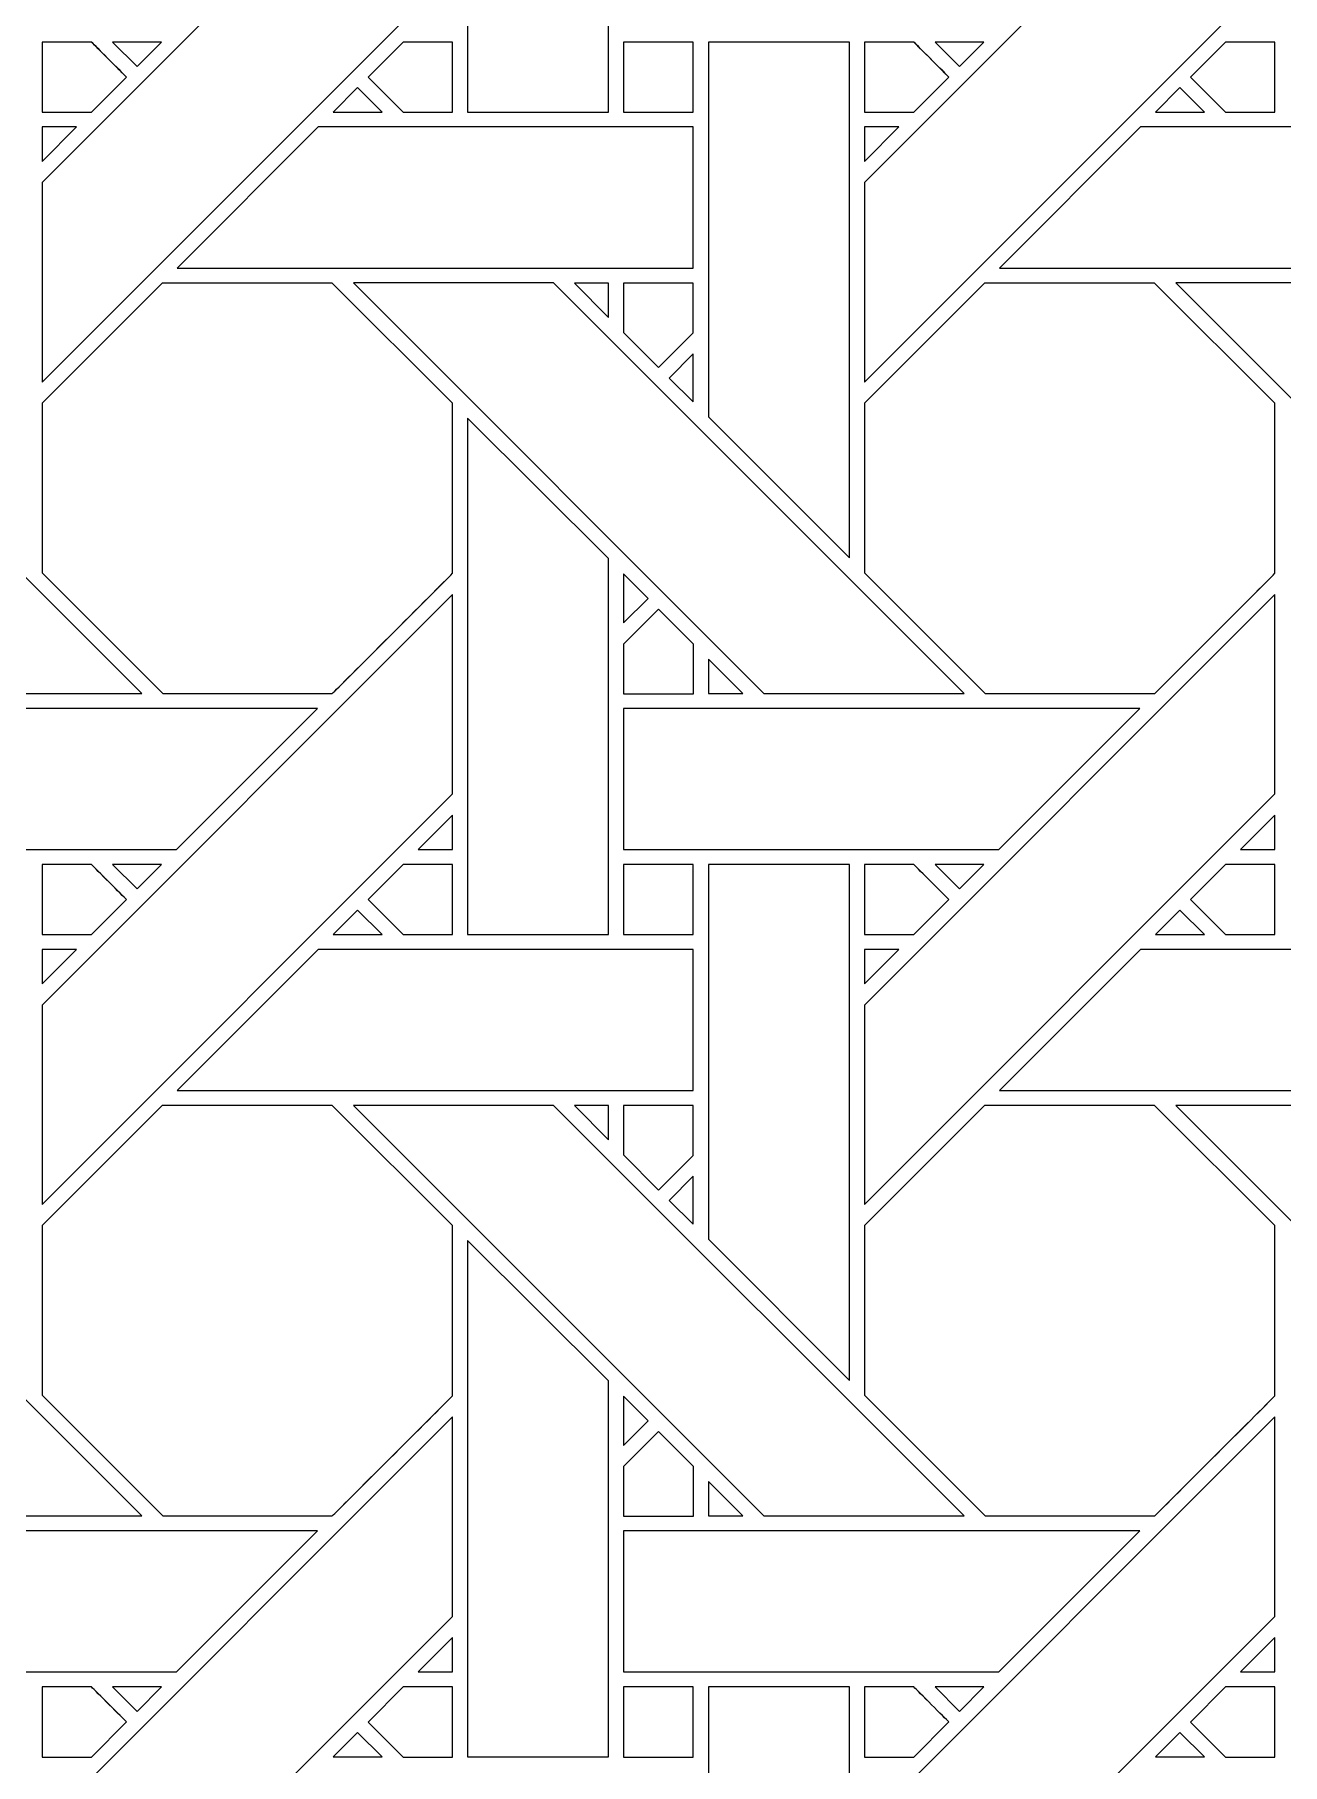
# Model space of a CAD drawing. Header units: inches. Extents: x 3.4 to 21.4, y 0.1 to 18.1.
# Drawn here: x 9.766 to 11.205, y 4.302 to 6.298 of the extents above; entities that cross this region are included whole.
import ezdxf

# ---------------------------------------------------------------- set-up
doc = ezdxf.new("R2010")
doc.units = ezdxf.units.IN
doc.header["$MEASUREMENT"] = 0
doc.layers.add('Design', color=7, linetype='Continuous', lineweight=0)

msp = doc.modelspace()

# ---------------------------------------------------------------- linework, layer by layer
at = {"layer": 'Design'}
for points, knots in [([(12.3829, 18.0948), (7.4123, 18.0948), (3.3829, 14.0653), (3.3829, 9.0948), (3.3829, 4.1242), (7.4123, 0.0948), (12.3829, 0.0948), (17.3534, 0.0948), (21.3829, 4.1242), (21.3829, 9.0948), (21.3829, 14.0653), (17.3534, 18.0948), (12.3829, 18.0948)], [0, 0, 0, 0, 1, 1, 1, 2, 2, 2, 3, 3, 3, 4, 4, 4, 4]), ([(12.3829, 17.2202), (7.8953, 17.2202), (4.2574, 13.5823), (4.2574, 9.0948), (4.2574, 4.6072), (7.8953, 0.9693), (12.3829, 0.9693), (16.8704, 0.9693), (20.5083, 4.6072), (20.5083, 9.0948), (20.5083, 13.5823), (16.8704, 17.2202), (12.3829, 17.2202)], [0, 0, 0, 0, 1, 1, 1, 2, 2, 2, 3, 3, 3, 4, 4, 4, 4]), ([(10.4278, 6.6419), (10.4278, 6.6419), (10.4278, 6.2082), (10.4278, 6.2082), (10.4278, 6.2082), (10.265, 6.2082), (10.265, 6.2082), (10.265, 6.2082), (10.265, 6.8041), (10.265, 6.8041), (10.265, 6.8041), (10.4278, 6.6419), (10.4278, 6.6419)], [0, 0, 0, 0, 1, 1, 1, 2, 2, 2, 3, 3, 3, 4, 4, 4, 4]), ([(9.7742, 6.1269), (9.7742, 6.1269), (10.2479, 6.6005), (10.2479, 6.6005), (10.2479, 6.6005), (10.2479, 6.3705), (10.2479, 6.3705), (10.2479, 6.3705), (9.7742, 5.8968), (9.7742, 5.8968), (9.7742, 5.8968), (9.7742, 6.1269), (9.7742, 6.1269)], [0, 0, 0, 0, 1, 1, 1, 2, 2, 2, 3, 3, 3, 4, 4, 4, 4]), ([(10.7229, 6.1269), (10.7229, 6.1269), (11.1966, 6.6005), (11.1966, 6.6005), (11.1966, 6.6005), (11.1966, 6.3705), (11.1966, 6.3705), (11.1966, 6.3705), (10.7229, 5.8968), (10.7229, 5.8968), (10.7229, 5.8968), (10.7229, 6.1269), (10.7229, 6.1269)], [0, 0, 0, 0, 1, 1, 1, 2, 2, 2, 3, 3, 3, 4, 4, 4, 4]), ([(9.7742, 6.2082), (9.7742, 6.2082), (9.7742, 6.289), (9.7742, 6.289), (9.7742, 6.289), (9.8313, 6.289), (9.8313, 6.289), (9.8364, 6.2839), (9.8672, 6.2531), (9.8716, 6.2486), (9.8716, 6.2486), (9.8312, 6.2082), (9.8312, 6.2082), (9.8312, 6.2082), (9.7742, 6.2082), (9.7742, 6.2082)], [0, 0, 0, 0, 1, 1, 1, 2, 2, 2, 3, 3, 3, 4, 4, 4, 5, 5, 5, 5]), ([(9.7742, 6.289), (9.7742, 6.289), (9.8313, 6.289), (9.8313, 6.289), (9.8369, 6.2834), (9.8716, 6.2486), (9.8716, 6.2486), (9.8716, 6.2486), (9.8312, 6.2082), (9.8312, 6.2082), (9.8312, 6.2082), (9.7742, 6.2082), (9.7742, 6.2082), (9.7742, 6.2082), (9.7742, 6.289), (9.7742, 6.289)], [0, 0, 0, 0, 1, 1, 1, 2, 2, 2, 3, 3, 3, 4, 4, 4, 5, 5, 5, 5]), ([(9.9121, 6.289), (9.9121, 6.289), (9.8838, 6.2608), (9.8838, 6.2608), (9.8838, 6.2608), (9.8556, 6.289), (9.8556, 6.289), (9.8556, 6.289), (9.9121, 6.289), (9.9121, 6.289)], [0, 0, 0, 0, 1, 1, 1, 2, 2, 2, 3, 3, 3, 3]), ([(10.1907, 6.2082), (10.1907, 6.2082), (10.1504, 6.2486), (10.1504, 6.2486), (10.1504, 6.2486), (10.1908, 6.289), (10.1908, 6.289), (10.1908, 6.289), (10.2479, 6.289), (10.2479, 6.289), (10.2479, 6.289), (10.2479, 6.2082), (10.2479, 6.2082), (10.2479, 6.2082), (10.1907, 6.2082), (10.1907, 6.2082)], [0, 0, 0, 0, 1, 1, 1, 2, 2, 2, 3, 3, 3, 4, 4, 4, 5, 5, 5, 5]), ([(10.1504, 6.2486), (10.1504, 6.2486), (10.1908, 6.289), (10.1908, 6.289), (10.1908, 6.289), (10.2479, 6.289), (10.2479, 6.289), (10.2479, 6.289), (10.2479, 6.2082), (10.2479, 6.2082), (10.2479, 6.2082), (10.1907, 6.2082), (10.1907, 6.2082), (10.1907, 6.2082), (10.1504, 6.2486), (10.1504, 6.2486)], [0, 0, 0, 0, 1, 1, 1, 2, 2, 2, 3, 3, 3, 4, 4, 4, 5, 5, 5, 5]), ([(10.4451, 6.2082), (10.4451, 6.2082), (10.4451, 6.289), (10.4451, 6.289), (10.4451, 6.289), (10.5253, 6.289), (10.5253, 6.289), (10.5253, 6.289), (10.5253, 6.2082), (10.5253, 6.2082), (10.5253, 6.2082), (10.4451, 6.2082), (10.4451, 6.2082)], [0, 0, 0, 0, 1, 1, 1, 2, 2, 2, 3, 3, 3, 4, 4, 4, 4]), ([(10.4451, 6.289), (10.4451, 6.289), (10.5253, 6.289), (10.5253, 6.289), (10.5253, 6.289), (10.5253, 6.2082), (10.5253, 6.2082), (10.5253, 6.2082), (10.4451, 6.2082), (10.4451, 6.2082), (10.4451, 6.2082), (10.4451, 6.289), (10.4451, 6.289)], [0, 0, 0, 0, 1, 1, 1, 2, 2, 2, 3, 3, 3, 4, 4, 4, 4]), ([(10.7058, 6.289), (10.7058, 6.289), (10.7058, 5.6939), (10.7058, 5.6939), (10.7058, 5.6939), (10.5429, 5.8568), (10.5429, 5.8568), (10.5429, 5.8568), (10.5429, 6.289), (10.5429, 6.289), (10.5429, 6.289), (10.7058, 6.289), (10.7058, 6.289)], [0, 0, 0, 0, 1, 1, 1, 2, 2, 2, 3, 3, 3, 4, 4, 4, 4]), ([(10.78, 6.289), (10.7851, 6.2839), (10.8159, 6.2531), (10.8203, 6.2486), (10.8203, 6.2486), (10.7799, 6.2082), (10.7799, 6.2082), (10.7799, 6.2082), (10.7229, 6.2082), (10.7229, 6.2082), (10.7229, 6.2082), (10.7229, 6.289), (10.7229, 6.289), (10.7229, 6.289), (10.78, 6.289), (10.78, 6.289)], [0, 0, 0, 0, 1, 1, 1, 2, 2, 2, 3, 3, 3, 4, 4, 4, 5, 5, 5, 5]), ([(10.7229, 6.289), (10.7229, 6.289), (10.78, 6.289), (10.78, 6.289), (10.7855, 6.2835), (10.8203, 6.2486), (10.8203, 6.2486), (10.8203, 6.2486), (10.7799, 6.2082), (10.7799, 6.2082), (10.7799, 6.2082), (10.7229, 6.2082), (10.7229, 6.2082), (10.7229, 6.2082), (10.7229, 6.289), (10.7229, 6.289)], [0, 0, 0, 0, 1, 1, 1, 2, 2, 2, 3, 3, 3, 4, 4, 4, 5, 5, 5, 5]), ([(10.8608, 6.289), (10.8608, 6.289), (10.8325, 6.2608), (10.8325, 6.2608), (10.8325, 6.2608), (10.8044, 6.289), (10.8044, 6.289), (10.8044, 6.289), (10.8608, 6.289), (10.8608, 6.289)], [0, 0, 0, 0, 1, 1, 1, 2, 2, 2, 3, 3, 3, 3]), ([(11.1395, 6.2082), (11.1395, 6.2082), (11.0991, 6.2486), (11.0991, 6.2486), (11.0991, 6.2486), (11.1396, 6.289), (11.1396, 6.289), (11.1396, 6.289), (11.1966, 6.289), (11.1966, 6.289), (11.1966, 6.289), (11.1966, 6.2082), (11.1966, 6.2082), (11.1966, 6.2082), (11.1395, 6.2082), (11.1395, 6.2082)], [0, 0, 0, 0, 1, 1, 1, 2, 2, 2, 3, 3, 3, 4, 4, 4, 5, 5, 5, 5]), ([(11.0991, 6.2486), (11.0991, 6.2486), (11.1396, 6.289), (11.1396, 6.289), (11.1396, 6.289), (11.1966, 6.289), (11.1966, 6.289), (11.1966, 6.289), (11.1966, 6.2082), (11.1966, 6.2082), (11.1966, 6.2082), (11.1395, 6.2082), (11.1395, 6.2082), (11.1395, 6.2082), (11.0991, 6.2486), (11.0991, 6.2486)], [0, 0, 0, 0, 1, 1, 1, 2, 2, 2, 3, 3, 3, 4, 4, 4, 5, 5, 5, 5]), ([(10.1666, 6.2082), (10.1666, 6.2082), (10.11, 6.2082), (10.11, 6.2082), (10.11, 6.2082), (10.1383, 6.2365), (10.1383, 6.2365), (10.1383, 6.2365), (10.1666, 6.2082), (10.1666, 6.2082)], [0, 0, 0, 0, 1, 1, 1, 2, 2, 2, 3, 3, 3, 3]), ([(11.1153, 6.2082), (11.1153, 6.2082), (11.0588, 6.2082), (11.0588, 6.2082), (11.0588, 6.2082), (11.087, 6.2365), (11.087, 6.2365), (11.087, 6.2365), (11.1153, 6.2082), (11.1153, 6.2082)], [0, 0, 0, 0, 1, 1, 1, 2, 2, 2, 3, 3, 3, 3]), ([(9.8141, 6.1911), (9.8141, 6.1911), (9.7742, 6.1513), (9.7742, 6.1513), (9.7742, 6.1513), (9.7742, 6.1911), (9.7742, 6.1911), (9.7742, 6.1911), (9.8141, 6.1911), (9.8141, 6.1911)], [0, 0, 0, 0, 1, 1, 1, 2, 2, 2, 3, 3, 3, 3]), ([(10.0929, 6.1911), (10.0929, 6.1911), (10.5253, 6.1911), (10.5253, 6.1911), (10.5253, 6.1911), (10.5253, 6.0283), (10.5253, 6.0283), (10.5253, 6.0283), (9.9301, 6.0283), (9.9301, 6.0283), (9.9301, 6.0283), (10.0929, 6.1911), (10.0929, 6.1911)], [0, 0, 0, 0, 1, 1, 1, 2, 2, 2, 3, 3, 3, 4, 4, 4, 4]), ([(10.7628, 6.1911), (10.7628, 6.1911), (10.7229, 6.1513), (10.7229, 6.1513), (10.7229, 6.1513), (10.7229, 6.1911), (10.7229, 6.1911), (10.7229, 6.1911), (10.7628, 6.1911), (10.7628, 6.1911)], [0, 0, 0, 0, 1, 1, 1, 2, 2, 2, 3, 3, 3, 3]), ([(11.0416, 6.1911), (11.0416, 6.1911), (11.4741, 6.1911), (11.4741, 6.1911), (11.4741, 6.1911), (11.4741, 6.0283), (11.4741, 6.0283), (11.4741, 6.0283), (10.8788, 6.0283), (10.8788, 6.0283), (10.8788, 6.0283), (11.0416, 6.1911), (11.0416, 6.1911)], [0, 0, 0, 0, 1, 1, 1, 2, 2, 2, 3, 3, 3, 4, 4, 4, 4]), ([(9.1846, 6.0112), (9.1846, 6.0112), (9.4156, 6.0112), (9.4156, 6.0112), (9.4156, 6.0112), (9.8892, 5.5375), (9.8892, 5.5375), (9.8892, 5.5375), (9.6582, 5.5375), (9.6582, 5.5375), (9.6582, 5.5375), (9.1846, 6.0112), (9.1846, 6.0112)], [0, 0, 0, 0, 1, 1, 1, 2, 2, 2, 3, 3, 3, 4, 4, 4, 4]), ([(10.1091, 5.5375), (10.1091, 5.5375), (9.9134, 5.5375), (9.9134, 5.5375), (9.9134, 5.5375), (9.7742, 5.6767), (9.7742, 5.6767), (9.7742, 5.6767), (9.7742, 5.8724), (9.7742, 5.8724), (9.7742, 5.8724), (9.9129, 6.0111), (9.9129, 6.0111), (9.9129, 6.0111), (10.1091, 6.0111), (10.1091, 6.0111), (10.1091, 6.0111), (10.2478, 5.8724), (10.2478, 5.8724), (10.2478, 5.8724), (10.2478, 5.6762), (10.2478, 5.6762), (10.23, 5.6582), (10.1181, 5.5465), (10.1091, 5.5375)], [0, 0, 0, 0, 1, 1, 1, 2, 2, 2, 3, 3, 3, 4, 4, 4, 5, 5, 5, 6, 6, 6, 7, 7, 7, 8, 8, 8, 8]), ([(9.7742, 5.6767), (9.7742, 5.6767), (9.7742, 5.8724), (9.7742, 5.8724), (9.7742, 5.8724), (9.9129, 6.0111), (9.9129, 6.0111), (9.9129, 6.0111), (10.1091, 6.0111), (10.1091, 6.0111), (10.1091, 6.0111), (10.2478, 5.8724), (10.2478, 5.8724), (10.2478, 5.8724), (10.2478, 5.6762), (10.2478, 5.6762), (10.2297, 5.6579), (10.1178, 5.5462), (10.1091, 5.5375), (10.1091, 5.5375), (9.9134, 5.5375), (9.9134, 5.5375), (9.9134, 5.5375), (9.7742, 5.6767), (9.7742, 5.6767)], [0, 0, 0, 0, 1, 1, 1, 2, 2, 2, 3, 3, 3, 4, 4, 4, 5, 5, 5, 6, 6, 6, 7, 7, 7, 8, 8, 8, 8]), ([(10.1334, 6.0112), (10.1334, 6.0112), (10.3643, 6.0112), (10.3643, 6.0112), (10.3643, 6.0112), (10.838, 5.5375), (10.838, 5.5375), (10.838, 5.5375), (10.6069, 5.5375), (10.6069, 5.5375), (10.6069, 5.5375), (10.1334, 6.0112), (10.1334, 6.0112)], [0, 0, 0, 0, 1, 1, 1, 2, 2, 2, 3, 3, 3, 4, 4, 4, 4]), ([(10.4279, 6.0111), (10.4279, 6.0111), (10.4279, 5.9713), (10.4279, 5.9713), (10.4279, 5.9713), (10.3884, 6.0111), (10.3884, 6.0111), (10.3884, 6.0111), (10.4279, 6.0111), (10.4279, 6.0111)], [0, 0, 0, 0, 1, 1, 1, 2, 2, 2, 3, 3, 3, 3]), ([(10.5253, 6.0111), (10.5253, 6.0111), (10.5253, 5.9535), (10.5253, 5.9535), (10.5253, 5.9535), (10.4854, 5.9136), (10.4854, 5.9136), (10.4854, 5.9136), (10.445, 5.9539), (10.445, 5.9539), (10.445, 5.9539), (10.445, 6.0111), (10.445, 6.0111), (10.445, 6.0111), (10.5253, 6.0111), (10.5253, 6.0111)], [0, 0, 0, 0, 1, 1, 1, 2, 2, 2, 3, 3, 3, 4, 4, 4, 5, 5, 5, 5]), ([(10.4854, 5.9136), (10.4854, 5.9136), (10.445, 5.9539), (10.445, 5.9539), (10.445, 5.9539), (10.445, 6.0111), (10.445, 6.0111), (10.445, 6.0111), (10.5253, 6.0111), (10.5253, 6.0111), (10.5253, 6.0111), (10.5253, 5.9535), (10.5253, 5.9535), (10.5253, 5.9535), (10.4854, 5.9136), (10.4854, 5.9136)], [0, 0, 0, 0, 1, 1, 1, 2, 2, 2, 3, 3, 3, 4, 4, 4, 5, 5, 5, 5]), ([(10.8616, 6.0111), (10.8616, 6.0111), (11.0578, 6.0111), (11.0578, 6.0111), (11.0578, 6.0111), (11.1966, 5.8724), (11.1966, 5.8724), (11.1966, 5.8724), (11.1966, 5.6762), (11.1966, 5.6762), (11.1788, 5.6582), (11.0669, 5.5465), (11.0579, 5.5375), (11.0579, 5.5375), (10.8622, 5.5375), (10.8622, 5.5375), (10.8622, 5.5375), (10.7229, 5.6767), (10.7229, 5.6767), (10.7229, 5.6767), (10.7229, 5.8724), (10.7229, 5.8724), (10.7229, 5.8724), (10.8616, 6.0111), (10.8616, 6.0111)], [0, 0, 0, 0, 1, 1, 1, 2, 2, 2, 3, 3, 3, 4, 4, 4, 5, 5, 5, 6, 6, 6, 7, 7, 7, 8, 8, 8, 8]), ([(10.7229, 5.6767), (10.7229, 5.6767), (10.7229, 5.8724), (10.7229, 5.8724), (10.7229, 5.8724), (10.8616, 6.0111), (10.8616, 6.0111), (10.8616, 6.0111), (11.0578, 6.0111), (11.0578, 6.0111), (11.0578, 6.0111), (11.1966, 5.8724), (11.1966, 5.8724), (11.1966, 5.8724), (11.1966, 5.6762), (11.1966, 5.6762), (11.1784, 5.6579), (11.0666, 5.5462), (11.0579, 5.5375), (11.0579, 5.5375), (10.8622, 5.5375), (10.8622, 5.5375), (10.8622, 5.5375), (10.7229, 5.6767), (10.7229, 5.6767)], [0, 0, 0, 0, 1, 1, 1, 2, 2, 2, 3, 3, 3, 4, 4, 4, 5, 5, 5, 6, 6, 6, 7, 7, 7, 8, 8, 8, 8]), ([(11.0821, 6.0112), (11.0821, 6.0112), (11.313, 6.0112), (11.313, 6.0112), (11.313, 6.0112), (11.7867, 5.5375), (11.7867, 5.5375), (11.7867, 5.5375), (11.5556, 5.5375), (11.5556, 5.5375), (11.5556, 5.5375), (11.0821, 6.0112), (11.0821, 6.0112)], [0, 0, 0, 0, 1, 1, 1, 2, 2, 2, 3, 3, 3, 4, 4, 4, 4]), ([(10.5253, 5.9293), (10.5253, 5.9293), (10.5253, 5.8741), (10.5253, 5.8741), (10.5253, 5.8741), (10.4976, 5.9015), (10.4976, 5.9015), (10.4976, 5.9015), (10.5253, 5.9293), (10.5253, 5.9293)], [0, 0, 0, 0, 1, 1, 1, 2, 2, 2, 3, 3, 3, 3]), ([(10.4278, 5.6932), (10.4278, 5.6932), (10.4278, 5.2595), (10.4278, 5.2595), (10.4278, 5.2595), (10.265, 5.2595), (10.265, 5.2595), (10.265, 5.2595), (10.265, 5.8553), (10.265, 5.8553), (10.265, 5.8553), (10.4278, 5.6932), (10.4278, 5.6932)], [0, 0, 0, 0, 1, 1, 1, 2, 2, 2, 3, 3, 3, 4, 4, 4, 4]), ([(10.4451, 5.6189), (10.4451, 5.6189), (10.4451, 5.6757), (10.4451, 5.6757), (10.4451, 5.6757), (10.4733, 5.6471), (10.4733, 5.6471), (10.4733, 5.6471), (10.4451, 5.6189), (10.4451, 5.6189)], [0, 0, 0, 0, 1, 1, 1, 2, 2, 2, 3, 3, 3, 3]), ([(9.7742, 5.1782), (9.7742, 5.1782), (10.2479, 5.6518), (10.2479, 5.6518), (10.2479, 5.6518), (10.2479, 5.4217), (10.2479, 5.4217), (10.2479, 5.4217), (9.7742, 4.9481), (9.7742, 4.9481), (9.7742, 4.9481), (9.7742, 5.1782), (9.7742, 5.1782)], [0, 0, 0, 0, 1, 1, 1, 2, 2, 2, 3, 3, 3, 4, 4, 4, 4]), ([(10.7229, 5.1782), (10.7229, 5.1782), (11.1966, 5.6518), (11.1966, 5.6518), (11.1966, 5.6518), (11.1966, 5.4217), (11.1966, 5.4217), (11.1966, 5.4217), (10.7229, 4.9481), (10.7229, 4.9481), (10.7229, 4.9481), (10.7229, 5.1782), (10.7229, 5.1782)], [0, 0, 0, 0, 1, 1, 1, 2, 2, 2, 3, 3, 3, 4, 4, 4, 4]), ([(10.4451, 5.5372), (10.4451, 5.5372), (10.4451, 5.5945), (10.4451, 5.5945), (10.4451, 5.5945), (10.4854, 5.6349), (10.4854, 5.6349), (10.4854, 5.6349), (10.5257, 5.5945), (10.5257, 5.5945), (10.5257, 5.5945), (10.5257, 5.5372), (10.5257, 5.5372), (10.5257, 5.5372), (10.4451, 5.5372), (10.4451, 5.5372)], [0, 0, 0, 0, 1, 1, 1, 2, 2, 2, 3, 3, 3, 4, 4, 4, 5, 5, 5, 5]), ([(10.4451, 5.5372), (10.4451, 5.5372), (10.4451, 5.5945), (10.4451, 5.5945), (10.4451, 5.5945), (10.4854, 5.6349), (10.4854, 5.6349), (10.4854, 5.6349), (10.5257, 5.5945), (10.5257, 5.5945), (10.5257, 5.5945), (10.5257, 5.5372), (10.5257, 5.5372), (10.5257, 5.5372), (10.4451, 5.5372), (10.4451, 5.5372)], [0, 0, 0, 0, 1, 1, 1, 2, 2, 2, 3, 3, 3, 4, 4, 4, 5, 5, 5, 5]), ([(10.5827, 5.5375), (10.5827, 5.5375), (10.543, 5.5375), (10.543, 5.5375), (10.543, 5.5375), (10.543, 5.5773), (10.543, 5.5773), (10.543, 5.5773), (10.5827, 5.5375), (10.5827, 5.5375)], [0, 0, 0, 0, 1, 1, 1, 2, 2, 2, 3, 3, 3, 3]), ([(9.4964, 5.3576), (9.4964, 5.3576), (9.4964, 5.5202), (9.4964, 5.5202), (9.4964, 5.5202), (10.0921, 5.5202), (10.0921, 5.5202), (10.0921, 5.5202), (9.9293, 5.3576), (9.9293, 5.3576), (9.9293, 5.3576), (9.4964, 5.3576), (9.4964, 5.3576)], [0, 0, 0, 0, 1, 1, 1, 2, 2, 2, 3, 3, 3, 4, 4, 4, 4]), ([(10.4451, 5.3576), (10.4451, 5.3576), (10.4451, 5.5202), (10.4451, 5.5202), (10.4451, 5.5202), (11.0408, 5.5202), (11.0408, 5.5202), (11.0408, 5.5202), (10.8781, 5.3576), (10.8781, 5.3576), (10.8781, 5.3576), (10.4451, 5.3576), (10.4451, 5.3576)], [0, 0, 0, 0, 1, 1, 1, 2, 2, 2, 3, 3, 3, 4, 4, 4, 4]), ([(10.2081, 5.3576), (10.2081, 5.3576), (10.2479, 5.3973), (10.2479, 5.3973), (10.2479, 5.3973), (10.2479, 5.3576), (10.2479, 5.3576), (10.2479, 5.3576), (10.2081, 5.3576), (10.2081, 5.3576)], [0, 0, 0, 0, 1, 1, 1, 2, 2, 2, 3, 3, 3, 3]), ([(11.1568, 5.3576), (11.1568, 5.3576), (11.1966, 5.3973), (11.1966, 5.3973), (11.1966, 5.3973), (11.1966, 5.3576), (11.1966, 5.3576), (11.1966, 5.3576), (11.1568, 5.3576), (11.1568, 5.3576)], [0, 0, 0, 0, 1, 1, 1, 2, 2, 2, 3, 3, 3, 3]), ([(9.7742, 5.2595), (9.7742, 5.2595), (9.7742, 5.3403), (9.7742, 5.3403), (9.7742, 5.3403), (9.8313, 5.3403), (9.8313, 5.3403), (9.8364, 5.3351), (9.8672, 5.3043), (9.8716, 5.2999), (9.8716, 5.2999), (9.8312, 5.2595), (9.8312, 5.2595), (9.8312, 5.2595), (9.7742, 5.2595), (9.7742, 5.2595)], [0, 0, 0, 0, 1, 1, 1, 2, 2, 2, 3, 3, 3, 4, 4, 4, 5, 5, 5, 5]), ([(9.8716, 5.2999), (9.8716, 5.2999), (9.8312, 5.2595), (9.8312, 5.2595), (9.8312, 5.2595), (9.7742, 5.2595), (9.7742, 5.2595), (9.7742, 5.2595), (9.7742, 5.3403), (9.7742, 5.3403), (9.7742, 5.3403), (9.8313, 5.3403), (9.8313, 5.3403), (9.8366, 5.3349), (9.8674, 5.3041), (9.8716, 5.2999)], [0, 0, 0, 0, 1, 1, 1, 2, 2, 2, 3, 3, 3, 4, 4, 4, 5, 5, 5, 5]), ([(9.8556, 5.3403), (9.8556, 5.3403), (9.9121, 5.3403), (9.9121, 5.3403), (9.9121, 5.3403), (9.8838, 5.3121), (9.8838, 5.3121), (9.8838, 5.3121), (9.8556, 5.3403), (9.8556, 5.3403)], [0, 0, 0, 0, 1, 1, 1, 2, 2, 2, 3, 3, 3, 3]), ([(10.1907, 5.2595), (10.1907, 5.2595), (10.1504, 5.2998), (10.1504, 5.2998), (10.1504, 5.2998), (10.1908, 5.3403), (10.1908, 5.3403), (10.1908, 5.3403), (10.2479, 5.3403), (10.2479, 5.3403), (10.2479, 5.3403), (10.2479, 5.2595), (10.2479, 5.2595), (10.2479, 5.2595), (10.1907, 5.2595), (10.1907, 5.2595)], [0, 0, 0, 0, 1, 1, 1, 2, 2, 2, 3, 3, 3, 4, 4, 4, 5, 5, 5, 5]), ([(10.1504, 5.2998), (10.1504, 5.2998), (10.1908, 5.3403), (10.1908, 5.3403), (10.1908, 5.3403), (10.2479, 5.3403), (10.2479, 5.3403), (10.2479, 5.3403), (10.2479, 5.2595), (10.2479, 5.2595), (10.2479, 5.2595), (10.1907, 5.2595), (10.1907, 5.2595), (10.1907, 5.2595), (10.1504, 5.2998), (10.1504, 5.2998)], [0, 0, 0, 0, 1, 1, 1, 2, 2, 2, 3, 3, 3, 4, 4, 4, 5, 5, 5, 5]), ([(10.4451, 5.2595), (10.4451, 5.2595), (10.4451, 5.3403), (10.4451, 5.3403), (10.4451, 5.3403), (10.5253, 5.3403), (10.5253, 5.3403), (10.5253, 5.3403), (10.5253, 5.2595), (10.5253, 5.2595), (10.5253, 5.2595), (10.4451, 5.2595), (10.4451, 5.2595)], [0, 0, 0, 0, 1, 1, 1, 2, 2, 2, 3, 3, 3, 4, 4, 4, 4]), ([(10.4451, 5.3403), (10.4451, 5.3403), (10.5253, 5.3403), (10.5253, 5.3403), (10.5253, 5.3403), (10.5253, 5.2595), (10.5253, 5.2595), (10.5253, 5.2595), (10.4451, 5.2595), (10.4451, 5.2595), (10.4451, 5.2595), (10.4451, 5.3403), (10.4451, 5.3403)], [0, 0, 0, 0, 1, 1, 1, 2, 2, 2, 3, 3, 3, 4, 4, 4, 4]), ([(10.7058, 5.3403), (10.7058, 5.3403), (10.7058, 4.7452), (10.7058, 4.7452), (10.7058, 4.7452), (10.5429, 4.9081), (10.5429, 4.9081), (10.5429, 4.9081), (10.5429, 5.3403), (10.5429, 5.3403), (10.5429, 5.3403), (10.7058, 5.3403), (10.7058, 5.3403)], [0, 0, 0, 0, 1, 1, 1, 2, 2, 2, 3, 3, 3, 4, 4, 4, 4]), ([(10.78, 5.3403), (10.7851, 5.3351), (10.8159, 5.3043), (10.8203, 5.2999), (10.8203, 5.2999), (10.7799, 5.2595), (10.7799, 5.2595), (10.7799, 5.2595), (10.7229, 5.2595), (10.7229, 5.2595), (10.7229, 5.2595), (10.7229, 5.3403), (10.7229, 5.3403), (10.7229, 5.3403), (10.78, 5.3403), (10.78, 5.3403)], [0, 0, 0, 0, 1, 1, 1, 2, 2, 2, 3, 3, 3, 4, 4, 4, 5, 5, 5, 5]), ([(10.8203, 5.2999), (10.8203, 5.2999), (10.7799, 5.2595), (10.7799, 5.2595), (10.7799, 5.2595), (10.7229, 5.2595), (10.7229, 5.2595), (10.7229, 5.2595), (10.7229, 5.3403), (10.7229, 5.3403), (10.7229, 5.3403), (10.78, 5.3403), (10.78, 5.3403), (10.7852, 5.3351), (10.816, 5.3042), (10.8203, 5.2999)], [0, 0, 0, 0, 1, 1, 1, 2, 2, 2, 3, 3, 3, 4, 4, 4, 5, 5, 5, 5]), ([(10.8044, 5.3403), (10.8044, 5.3403), (10.8608, 5.3403), (10.8608, 5.3403), (10.8608, 5.3403), (10.8325, 5.3121), (10.8325, 5.3121), (10.8325, 5.3121), (10.8044, 5.3403), (10.8044, 5.3403)], [0, 0, 0, 0, 1, 1, 1, 2, 2, 2, 3, 3, 3, 3]), ([(11.1395, 5.2595), (11.1395, 5.2595), (11.0991, 5.2998), (11.0991, 5.2998), (11.0991, 5.2998), (11.1396, 5.3403), (11.1396, 5.3403), (11.1396, 5.3403), (11.1966, 5.3403), (11.1966, 5.3403), (11.1966, 5.3403), (11.1966, 5.2595), (11.1966, 5.2595), (11.1966, 5.2595), (11.1395, 5.2595), (11.1395, 5.2595)], [0, 0, 0, 0, 1, 1, 1, 2, 2, 2, 3, 3, 3, 4, 4, 4, 5, 5, 5, 5]), ([(11.0991, 5.2998), (11.0991, 5.2998), (11.1396, 5.3403), (11.1396, 5.3403), (11.1396, 5.3403), (11.1966, 5.3403), (11.1966, 5.3403), (11.1966, 5.3403), (11.1966, 5.2595), (11.1966, 5.2595), (11.1966, 5.2595), (11.1395, 5.2595), (11.1395, 5.2595), (11.1395, 5.2595), (11.0991, 5.2998), (11.0991, 5.2998)], [0, 0, 0, 0, 1, 1, 1, 2, 2, 2, 3, 3, 3, 4, 4, 4, 5, 5, 5, 5]), ([(10.1666, 5.2595), (10.1666, 5.2595), (10.11, 5.2595), (10.11, 5.2595), (10.11, 5.2595), (10.1383, 5.2878), (10.1383, 5.2878), (10.1383, 5.2878), (10.1666, 5.2595), (10.1666, 5.2595)], [0, 0, 0, 0, 1, 1, 1, 2, 2, 2, 3, 3, 3, 3]), ([(11.1153, 5.2595), (11.1153, 5.2595), (11.0588, 5.2595), (11.0588, 5.2595), (11.0588, 5.2595), (11.087, 5.2878), (11.087, 5.2878), (11.087, 5.2878), (11.1153, 5.2595), (11.1153, 5.2595)], [0, 0, 0, 0, 1, 1, 1, 2, 2, 2, 3, 3, 3, 3]), ([(9.8141, 5.2424), (9.8141, 5.2424), (9.7742, 5.2025), (9.7742, 5.2025), (9.7742, 5.2025), (9.7742, 5.2424), (9.7742, 5.2424), (9.7742, 5.2424), (9.8141, 5.2424), (9.8141, 5.2424)], [0, 0, 0, 0, 1, 1, 1, 2, 2, 2, 3, 3, 3, 3]), ([(9.9301, 5.0795), (9.9301, 5.0795), (10.0929, 5.2424), (10.0929, 5.2424), (10.0929, 5.2424), (10.5253, 5.2424), (10.5253, 5.2424), (10.5253, 5.2424), (10.5253, 5.0795), (10.5253, 5.0795), (10.5253, 5.0795), (9.9301, 5.0795), (9.9301, 5.0795)], [0, 0, 0, 0, 1, 1, 1, 2, 2, 2, 3, 3, 3, 4, 4, 4, 4]), ([(10.7628, 5.2424), (10.7628, 5.2424), (10.7229, 5.2025), (10.7229, 5.2025), (10.7229, 5.2025), (10.7229, 5.2424), (10.7229, 5.2424), (10.7229, 5.2424), (10.7628, 5.2424), (10.7628, 5.2424)], [0, 0, 0, 0, 1, 1, 1, 2, 2, 2, 3, 3, 3, 3]), ([(10.8788, 5.0795), (10.8788, 5.0795), (11.0416, 5.2424), (11.0416, 5.2424), (11.0416, 5.2424), (11.4741, 5.2424), (11.4741, 5.2424), (11.4741, 5.2424), (11.4741, 5.0795), (11.4741, 5.0795), (11.4741, 5.0795), (10.8788, 5.0795), (10.8788, 5.0795)], [0, 0, 0, 0, 1, 1, 1, 2, 2, 2, 3, 3, 3, 4, 4, 4, 4]), ([(9.1846, 5.0624), (9.1846, 5.0624), (9.4156, 5.0624), (9.4156, 5.0624), (9.4156, 5.0624), (9.8892, 4.5888), (9.8892, 4.5888), (9.8892, 4.5888), (9.6582, 4.5888), (9.6582, 4.5888), (9.6582, 4.5888), (9.1846, 5.0624), (9.1846, 5.0624)], [0, 0, 0, 0, 1, 1, 1, 2, 2, 2, 3, 3, 3, 4, 4, 4, 4]), ([(10.1091, 4.5888), (10.1091, 4.5888), (9.9134, 4.5888), (9.9134, 4.5888), (9.9134, 4.5888), (9.7742, 4.728), (9.7742, 4.728), (9.7742, 4.728), (9.7742, 4.9237), (9.7742, 4.9237), (9.7742, 4.9237), (9.9129, 5.0624), (9.9129, 5.0624), (9.9129, 5.0624), (10.1091, 5.0624), (10.1091, 5.0624), (10.1091, 5.0624), (10.2478, 4.9237), (10.2478, 4.9237), (10.2478, 4.9237), (10.2478, 4.7274), (10.2478, 4.7274), (10.23, 4.7095), (10.1181, 4.5978), (10.1091, 4.5888)], [0, 0, 0, 0, 1, 1, 1, 2, 2, 2, 3, 3, 3, 4, 4, 4, 5, 5, 5, 6, 6, 6, 7, 7, 7, 8, 8, 8, 8]), ([(9.7742, 4.9237), (9.7742, 4.9237), (9.9129, 5.0624), (9.9129, 5.0624), (9.9129, 5.0624), (10.1091, 5.0624), (10.1091, 5.0624), (10.1091, 5.0624), (10.2478, 4.9237), (10.2478, 4.9237), (10.2478, 4.9237), (10.2478, 4.7274), (10.2478, 4.7274), (10.2299, 4.7094), (10.118, 4.5977), (10.1091, 4.5888), (10.1091, 4.5888), (9.9134, 4.5888), (9.9134, 4.5888), (9.9134, 4.5888), (9.7742, 4.728), (9.7742, 4.728), (9.7742, 4.728), (9.7742, 4.9237), (9.7742, 4.9237)], [0, 0, 0, 0, 1, 1, 1, 2, 2, 2, 3, 3, 3, 4, 4, 4, 5, 5, 5, 6, 6, 6, 7, 7, 7, 8, 8, 8, 8]), ([(10.1334, 5.0624), (10.1334, 5.0624), (10.3643, 5.0624), (10.3643, 5.0624), (10.3643, 5.0624), (10.838, 4.5888), (10.838, 4.5888), (10.838, 4.5888), (10.6069, 4.5888), (10.6069, 4.5888), (10.6069, 4.5888), (10.1334, 5.0624), (10.1334, 5.0624)], [0, 0, 0, 0, 1, 1, 1, 2, 2, 2, 3, 3, 3, 4, 4, 4, 4]), ([(10.4279, 5.0624), (10.4279, 5.0624), (10.4279, 5.0226), (10.4279, 5.0226), (10.4279, 5.0226), (10.3884, 5.0624), (10.3884, 5.0624), (10.3884, 5.0624), (10.4279, 5.0624), (10.4279, 5.0624)], [0, 0, 0, 0, 1, 1, 1, 2, 2, 2, 3, 3, 3, 3]), ([(10.5253, 5.0624), (10.5253, 5.0624), (10.5253, 5.0048), (10.5253, 5.0048), (10.5253, 5.0048), (10.4854, 4.9648), (10.4854, 4.9648), (10.4854, 4.9648), (10.445, 5.0052), (10.445, 5.0052), (10.445, 5.0052), (10.445, 5.0624), (10.445, 5.0624), (10.445, 5.0624), (10.5253, 5.0624), (10.5253, 5.0624)], [0, 0, 0, 0, 1, 1, 1, 2, 2, 2, 3, 3, 3, 4, 4, 4, 5, 5, 5, 5]), ([(10.4854, 4.9648), (10.4854, 4.9648), (10.445, 5.0052), (10.445, 5.0052), (10.445, 5.0052), (10.445, 5.0624), (10.445, 5.0624), (10.445, 5.0624), (10.5253, 5.0624), (10.5253, 5.0624), (10.5253, 5.0624), (10.5253, 5.0048), (10.5253, 5.0048), (10.5253, 5.0048), (10.4854, 4.9648), (10.4854, 4.9648)], [0, 0, 0, 0, 1, 1, 1, 2, 2, 2, 3, 3, 3, 4, 4, 4, 5, 5, 5, 5]), ([(10.8616, 5.0624), (10.8616, 5.0624), (11.0578, 5.0624), (11.0578, 5.0624), (11.0578, 5.0624), (11.1966, 4.9237), (11.1966, 4.9237), (11.1966, 4.9237), (11.1966, 4.7274), (11.1966, 4.7274), (11.1788, 4.7095), (11.0669, 4.5978), (11.0579, 4.5888), (11.0579, 4.5888), (10.8622, 4.5888), (10.8622, 4.5888), (10.8622, 4.5888), (10.7229, 4.728), (10.7229, 4.728), (10.7229, 4.728), (10.7229, 4.9237), (10.7229, 4.9237), (10.7229, 4.9237), (10.8616, 5.0624), (10.8616, 5.0624)], [0, 0, 0, 0, 1, 1, 1, 2, 2, 2, 3, 3, 3, 4, 4, 4, 5, 5, 5, 6, 6, 6, 7, 7, 7, 8, 8, 8, 8]), ([(10.7229, 4.9237), (10.7229, 4.9237), (10.8616, 5.0624), (10.8616, 5.0624), (10.8616, 5.0624), (11.0578, 5.0624), (11.0578, 5.0624), (11.0578, 5.0624), (11.1966, 4.9237), (11.1966, 4.9237), (11.1966, 4.9237), (11.1966, 4.7274), (11.1966, 4.7274), (11.1786, 4.7094), (11.0668, 4.5977), (11.0579, 4.5888), (11.0579, 4.5888), (10.8622, 4.5888), (10.8622, 4.5888), (10.8622, 4.5888), (10.7229, 4.728), (10.7229, 4.728), (10.7229, 4.728), (10.7229, 4.9237), (10.7229, 4.9237)], [0, 0, 0, 0, 1, 1, 1, 2, 2, 2, 3, 3, 3, 4, 4, 4, 5, 5, 5, 6, 6, 6, 7, 7, 7, 8, 8, 8, 8]), ([(11.0821, 5.0624), (11.0821, 5.0624), (11.313, 5.0624), (11.313, 5.0624), (11.313, 5.0624), (11.7867, 4.5888), (11.7867, 4.5888), (11.7867, 4.5888), (11.5557, 4.5888), (11.5557, 4.5888), (11.5557, 4.5888), (11.0821, 5.0624), (11.0821, 5.0624)], [0, 0, 0, 0, 1, 1, 1, 2, 2, 2, 3, 3, 3, 4, 4, 4, 4]), ([(10.5253, 4.9806), (10.5253, 4.9806), (10.5253, 4.9254), (10.5253, 4.9254), (10.5253, 4.9254), (10.4976, 4.9528), (10.4976, 4.9528), (10.4976, 4.9528), (10.5253, 4.9806), (10.5253, 4.9806)], [0, 0, 0, 0, 1, 1, 1, 2, 2, 2, 3, 3, 3, 3]), ([(10.4278, 4.7445), (10.4278, 4.7445), (10.4278, 4.3108), (10.4278, 4.3108), (10.4278, 4.3108), (10.265, 4.3108), (10.265, 4.3108), (10.265, 4.3108), (10.265, 4.9066), (10.265, 4.9066), (10.265, 4.9066), (10.4278, 4.7445), (10.4278, 4.7445)], [0, 0, 0, 0, 1, 1, 1, 2, 2, 2, 3, 3, 3, 4, 4, 4, 4]), ([(10.4733, 4.6984), (10.4733, 4.6984), (10.4451, 4.6702), (10.4451, 4.6702), (10.4451, 4.6702), (10.4451, 4.727), (10.4451, 4.727), (10.4451, 4.727), (10.4733, 4.6984), (10.4733, 4.6984)], [0, 0, 0, 0, 1, 1, 1, 2, 2, 2, 3, 3, 3, 3]), ([(9.7742, 4.2294), (9.7742, 4.2294), (10.2479, 4.703), (10.2479, 4.703), (10.2479, 4.703), (10.2479, 4.473), (10.2479, 4.473), (10.2479, 4.473), (9.7742, 3.9994), (9.7742, 3.9994), (9.7742, 3.9994), (9.7742, 4.2294), (9.7742, 4.2294)], [0, 0, 0, 0, 1, 1, 1, 2, 2, 2, 3, 3, 3, 4, 4, 4, 4]), ([(10.7229, 4.2294), (10.7229, 4.2294), (11.1966, 4.703), (11.1966, 4.703), (11.1966, 4.703), (11.1966, 4.473), (11.1966, 4.473), (11.1966, 4.473), (10.7229, 3.9994), (10.7229, 3.9994), (10.7229, 3.9994), (10.7229, 4.2294), (10.7229, 4.2294)], [0, 0, 0, 0, 1, 1, 1, 2, 2, 2, 3, 3, 3, 4, 4, 4, 4]), ([(10.4451, 4.5885), (10.4451, 4.5885), (10.4451, 4.6458), (10.4451, 4.6458), (10.4451, 4.6458), (10.4854, 4.6861), (10.4854, 4.6861), (10.4854, 4.6861), (10.5257, 4.6458), (10.5257, 4.6458), (10.5257, 4.6458), (10.5257, 4.5885), (10.5257, 4.5885), (10.5257, 4.5885), (10.4451, 4.5885), (10.4451, 4.5885)], [0, 0, 0, 0, 1, 1, 1, 2, 2, 2, 3, 3, 3, 4, 4, 4, 5, 5, 5, 5]), ([(10.4451, 4.6458), (10.4451, 4.6458), (10.4854, 4.6861), (10.4854, 4.6861), (10.4854, 4.6861), (10.5257, 4.6458), (10.5257, 4.6458), (10.5257, 4.6458), (10.5257, 4.5885), (10.5257, 4.5885), (10.5257, 4.5885), (10.4451, 4.5885), (10.4451, 4.5885), (10.4451, 4.5885), (10.4451, 4.6458), (10.4451, 4.6458)], [0, 0, 0, 0, 1, 1, 1, 2, 2, 2, 3, 3, 3, 4, 4, 4, 5, 5, 5, 5]), ([(10.5827, 4.5888), (10.5827, 4.5888), (10.543, 4.5888), (10.543, 4.5888), (10.543, 4.5888), (10.543, 4.6286), (10.543, 4.6286), (10.543, 4.6286), (10.5827, 4.5888), (10.5827, 4.5888)], [0, 0, 0, 0, 1, 1, 1, 2, 2, 2, 3, 3, 3, 3]), ([(9.4964, 4.4088), (9.4964, 4.4088), (9.4964, 4.5715), (9.4964, 4.5715), (9.4964, 4.5715), (10.0921, 4.5715), (10.0921, 4.5715), (10.0921, 4.5715), (9.9293, 4.4088), (9.9293, 4.4088), (9.9293, 4.4088), (9.4964, 4.4088), (9.4964, 4.4088)], [0, 0, 0, 0, 1, 1, 1, 2, 2, 2, 3, 3, 3, 4, 4, 4, 4]), ([(10.4451, 4.4088), (10.4451, 4.4088), (10.4451, 4.5715), (10.4451, 4.5715), (10.4451, 4.5715), (11.0408, 4.5715), (11.0408, 4.5715), (11.0408, 4.5715), (10.8781, 4.4088), (10.8781, 4.4088), (10.8781, 4.4088), (10.4451, 4.4088), (10.4451, 4.4088)], [0, 0, 0, 0, 1, 1, 1, 2, 2, 2, 3, 3, 3, 4, 4, 4, 4]), ([(10.2081, 4.4089), (10.2081, 4.4089), (10.2479, 4.4486), (10.2479, 4.4486), (10.2479, 4.4486), (10.2479, 4.4089), (10.2479, 4.4089), (10.2479, 4.4089), (10.2081, 4.4089), (10.2081, 4.4089)], [0, 0, 0, 0, 1, 1, 1, 2, 2, 2, 3, 3, 3, 3]), ([(11.1568, 4.4089), (11.1568, 4.4089), (11.1966, 4.4486), (11.1966, 4.4486), (11.1966, 4.4486), (11.1966, 4.4089), (11.1966, 4.4089), (11.1966, 4.4089), (11.1568, 4.4089), (11.1568, 4.4089)], [0, 0, 0, 0, 1, 1, 1, 2, 2, 2, 3, 3, 3, 3]), ([(9.7742, 4.3107), (9.7742, 4.3107), (9.7742, 4.3915), (9.7742, 4.3915), (9.7742, 4.3915), (9.8313, 4.3915), (9.8313, 4.3915), (9.8364, 4.3864), (9.8672, 4.3556), (9.8716, 4.3512), (9.8716, 4.3512), (9.8312, 4.3107), (9.8312, 4.3107), (9.8312, 4.3107), (9.7742, 4.3107), (9.7742, 4.3107)], [0, 0, 0, 0, 1, 1, 1, 2, 2, 2, 3, 3, 3, 4, 4, 4, 5, 5, 5, 5]), ([(9.7742, 4.3915), (9.7742, 4.3915), (9.8313, 4.3915), (9.8313, 4.3915), (9.8313, 4.3915), (9.8716, 4.3512), (9.8716, 4.3512), (9.8716, 4.3512), (9.8312, 4.3107), (9.8312, 4.3107), (9.8312, 4.3107), (9.7742, 4.3107), (9.7742, 4.3107), (9.7742, 4.3107), (9.7742, 4.3915), (9.7742, 4.3915)], [0, 0, 0, 0, 1, 1, 1, 2, 2, 2, 3, 3, 3, 4, 4, 4, 5, 5, 5, 5]), ([(9.9121, 4.3916), (9.9121, 4.3916), (9.8838, 4.3634), (9.8838, 4.3634), (9.8838, 4.3634), (9.8556, 4.3916), (9.8556, 4.3916), (9.8556, 4.3916), (9.9121, 4.3916), (9.9121, 4.3916)], [0, 0, 0, 0, 1, 1, 1, 2, 2, 2, 3, 3, 3, 3]), ([(10.1907, 4.3107), (10.1907, 4.3107), (10.1504, 4.3511), (10.1504, 4.3511), (10.1504, 4.3511), (10.1908, 4.3915), (10.1908, 4.3915), (10.1908, 4.3915), (10.2479, 4.3915), (10.2479, 4.3915), (10.2479, 4.3915), (10.2479, 4.3107), (10.2479, 4.3107), (10.2479, 4.3107), (10.1907, 4.3107), (10.1907, 4.3107)], [0, 0, 0, 0, 1, 1, 1, 2, 2, 2, 3, 3, 3, 4, 4, 4, 5, 5, 5, 5]), ([(10.1504, 4.3511), (10.1504, 4.3511), (10.1908, 4.3915), (10.1908, 4.3915), (10.1908, 4.3915), (10.2479, 4.3915), (10.2479, 4.3915), (10.2479, 4.3915), (10.2479, 4.3107), (10.2479, 4.3107), (10.2479, 4.3107), (10.1907, 4.3107), (10.1907, 4.3107), (10.1907, 4.3107), (10.1504, 4.3511), (10.1504, 4.3511)], [0, 0, 0, 0, 1, 1, 1, 2, 2, 2, 3, 3, 3, 4, 4, 4, 5, 5, 5, 5]), ([(10.4451, 4.3107), (10.4451, 4.3107), (10.4451, 4.3915), (10.4451, 4.3915), (10.4451, 4.3915), (10.5253, 4.3915), (10.5253, 4.3915), (10.5253, 4.3915), (10.5253, 4.3107), (10.5253, 4.3107), (10.5253, 4.3107), (10.4451, 4.3107), (10.4451, 4.3107)], [0, 0, 0, 0, 1, 1, 1, 2, 2, 2, 3, 3, 3, 4, 4, 4, 4]), ([(10.4451, 4.3915), (10.4451, 4.3915), (10.5253, 4.3915), (10.5253, 4.3915), (10.5253, 4.3915), (10.5253, 4.3107), (10.5253, 4.3107), (10.5253, 4.3107), (10.4451, 4.3107), (10.4451, 4.3107), (10.4451, 4.3107), (10.4451, 4.3915), (10.4451, 4.3915)], [0, 0, 0, 0, 1, 1, 1, 2, 2, 2, 3, 3, 3, 4, 4, 4, 4]), ([(10.7058, 4.3916), (10.7058, 4.3916), (10.7058, 3.7964), (10.7058, 3.7964), (10.7058, 3.7964), (10.5429, 3.9594), (10.5429, 3.9594), (10.5429, 3.9594), (10.5429, 4.3916), (10.5429, 4.3916), (10.5429, 4.3916), (10.7058, 4.3916), (10.7058, 4.3916)], [0, 0, 0, 0, 1, 1, 1, 2, 2, 2, 3, 3, 3, 4, 4, 4, 4]), ([(10.78, 4.3915), (10.7851, 4.3864), (10.8159, 4.3556), (10.8203, 4.3512), (10.8203, 4.3512), (10.7799, 4.3107), (10.7799, 4.3107), (10.7799, 4.3107), (10.7229, 4.3107), (10.7229, 4.3107), (10.7229, 4.3107), (10.7229, 4.3915), (10.7229, 4.3915), (10.7229, 4.3915), (10.78, 4.3915), (10.78, 4.3915)], [0, 0, 0, 0, 1, 1, 1, 2, 2, 2, 3, 3, 3, 4, 4, 4, 5, 5, 5, 5]), ([(10.7229, 4.3915), (10.7229, 4.3915), (10.78, 4.3915), (10.78, 4.3915), (10.7852, 4.3863), (10.816, 4.3555), (10.8203, 4.3512), (10.8203, 4.3512), (10.7799, 4.3107), (10.7799, 4.3107), (10.7799, 4.3107), (10.7229, 4.3107), (10.7229, 4.3107), (10.7229, 4.3107), (10.7229, 4.3915), (10.7229, 4.3915)], [0, 0, 0, 0, 1, 1, 1, 2, 2, 2, 3, 3, 3, 4, 4, 4, 5, 5, 5, 5]), ([(10.8608, 4.3916), (10.8608, 4.3916), (10.8325, 4.3634), (10.8325, 4.3634), (10.8325, 4.3634), (10.8044, 4.3916), (10.8044, 4.3916), (10.8044, 4.3916), (10.8608, 4.3916), (10.8608, 4.3916)], [0, 0, 0, 0, 1, 1, 1, 2, 2, 2, 3, 3, 3, 3]), ([(11.1395, 4.3107), (11.1395, 4.3107), (11.0991, 4.3511), (11.0991, 4.3511), (11.0991, 4.3511), (11.1396, 4.3915), (11.1396, 4.3915), (11.1396, 4.3915), (11.1966, 4.3915), (11.1966, 4.3915), (11.1966, 4.3915), (11.1966, 4.3107), (11.1966, 4.3107), (11.1966, 4.3107), (11.1395, 4.3107), (11.1395, 4.3107)], [0, 0, 0, 0, 1, 1, 1, 2, 2, 2, 3, 3, 3, 4, 4, 4, 5, 5, 5, 5]), ([(11.0991, 4.3511), (11.0991, 4.3511), (11.1396, 4.3915), (11.1396, 4.3915), (11.1396, 4.3915), (11.1966, 4.3915), (11.1966, 4.3915), (11.1966, 4.3915), (11.1966, 4.3107), (11.1966, 4.3107), (11.1966, 4.3107), (11.1395, 4.3107), (11.1395, 4.3107), (11.1395, 4.3107), (11.0991, 4.3511), (11.0991, 4.3511)], [0, 0, 0, 0, 1, 1, 1, 2, 2, 2, 3, 3, 3, 4, 4, 4, 5, 5, 5, 5]), ([(10.1666, 4.3108), (10.1666, 4.3108), (10.11, 4.3108), (10.11, 4.3108), (10.11, 4.3108), (10.1383, 4.339), (10.1383, 4.339), (10.1383, 4.339), (10.1666, 4.3108), (10.1666, 4.3108)], [0, 0, 0, 0, 1, 1, 1, 2, 2, 2, 3, 3, 3, 3]), ([(11.1153, 4.3108), (11.1153, 4.3108), (11.0588, 4.3108), (11.0588, 4.3108), (11.0588, 4.3108), (11.087, 4.339), (11.087, 4.339), (11.087, 4.339), (11.1153, 4.3108), (11.1153, 4.3108)], [0, 0, 0, 0, 1, 1, 1, 2, 2, 2, 3, 3, 3, 3])]:
    msp.add_open_spline(points, degree=3, knots=knots, dxfattribs=at)

doc.saveas('drawing.dxf')
